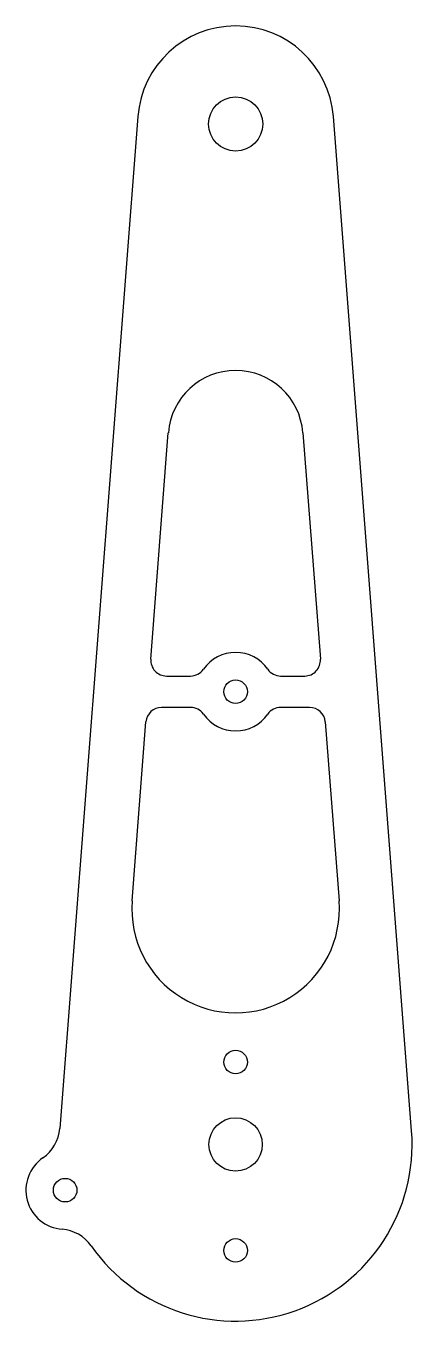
# Model space of a CAD drawing. Header units: millimetres. Extents: x -6 to 43, y -4 to 161.
import ezdxf

# ---------------------------------------------------------------- set-up
doc = ezdxf.new("R2010")
doc.units = ezdxf.units.MM

msp = doc.modelspace()

# ---------------------------------------------------------------- linework, layer by layer
at = {"color": 7, "linetype": 'Continuous', "lineweight": 25}
for p, q in [((8.33, 149.75), (-1.62, 20.82)), ((43.22, 20.52), (33.25, 149.75)), ((9.98, 80.63), (12.21, 109.45)), ((29.37, 109.45), (31.6, 80.63)), ((11.98, 78.47), (15.04, 78.47)), ((26.53, 78.47), (29.6, 78.47)), ((15.04, 74.47), (11.36, 74.47)), ((30.22, 74.47), (26.53, 74.47)), ((7.6, 49.81), (9.36, 72.63)), ((32.22, 72.63), (33.98, 49.81))]:
    msp.add_line(p, q, dxfattribs=at)
for centre, radius in [((20.79, 148.79), 3.45), ((20.79, 76.47), 1.5), ((20.79, 29.29), 1.5), ((20.79, 18.79), 3.4), ((-0.94, 12.97), 1.5), ((20.79, 5.29), 1.5)]:
    msp.add_circle(centre, radius, dxfattribs=at)
for centre, radius, start, end in [((20.79, 148.79), 12.5, 4.4117, 175.5883), ((20.79, 108.79), 8.6, 4.4249, 175.5751), ((20.79, 76.47), 5, 34.8499, 145.1501), ((11.98, 80.47), 2, 175.5751, 270), ((15.04, 80.47), 2, 270, 325.1501), ((26.53, 80.47), 2, 214.8499, 270), ((29.6, 80.47), 2, 270, 4.4249), ((11.36, 72.47), 2, 90, 175.5751), ((15.04, 72.47), 2, 34.8499, 90), ((26.53, 72.47), 2, 90, 145.1501), ((30.22, 72.47), 2, 4.4249, 90), ((20.79, 76.47), 5, 214.8499, 325.1501), ((20.79, 48.79), 13.23, 175.5751, 4.4249), ((-6.61, 21.21), 5, 304.4838, 355.5883), ((20.79, 18.79), 22.5, 215.05, 4.4117), ((-0.94, 12.97), 5, 124.4838, 265.5288), ((-1.72, 3), 5, 35.05, 85.5288)]:
    msp.add_arc(centre, radius, start, end, dxfattribs=at)

doc.saveas('drawing.dxf')
